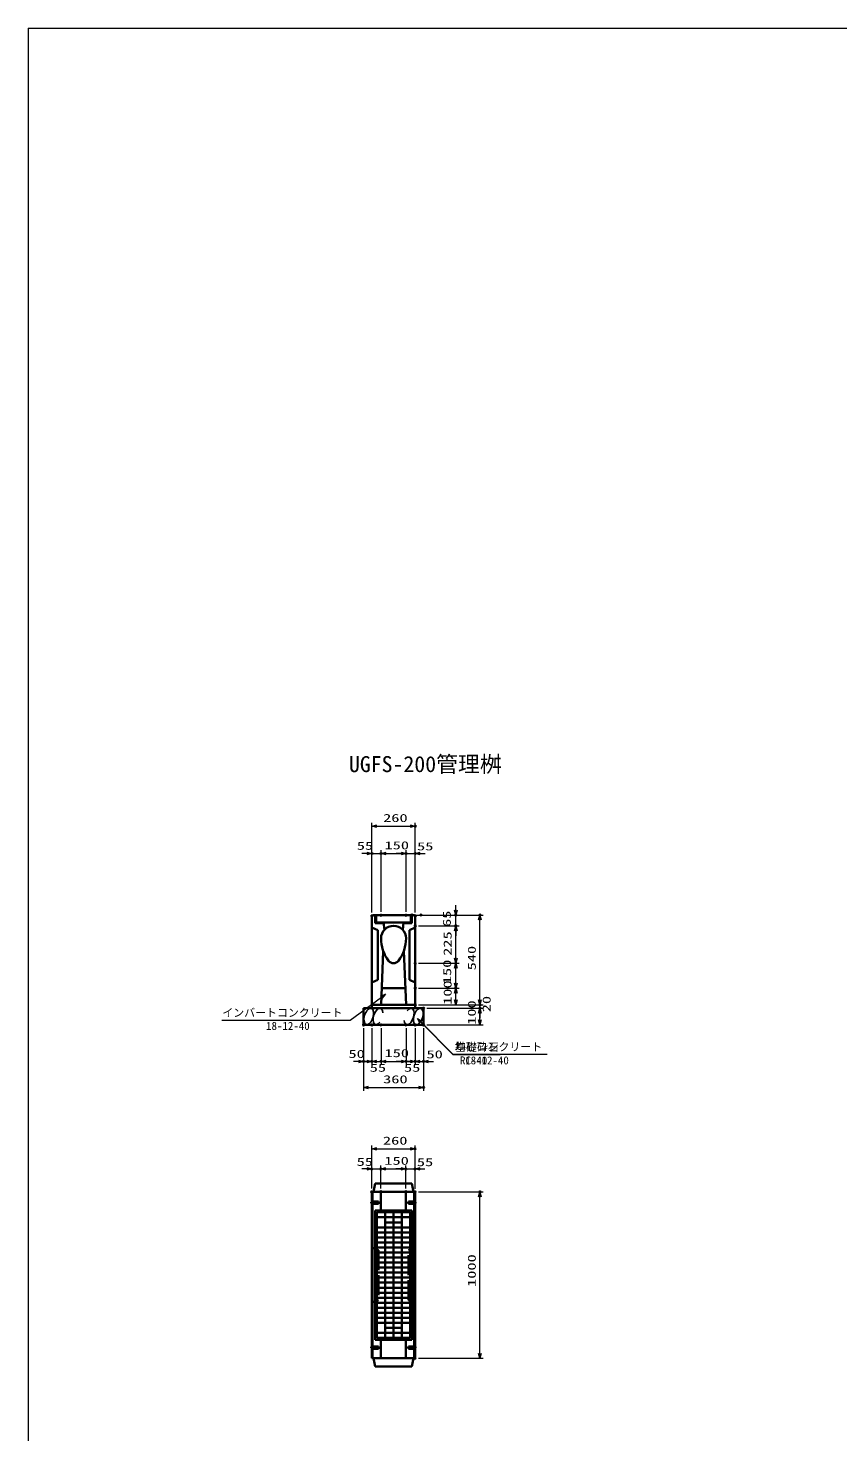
# Model space of a CAD drawing. Units: millimetres on the paper. Extents: x 15 to 1219, y 8 to 859.
# Drawn here: x 15 to 258.2, y 436.8 to 858.6 of the extents above; entities that cross this region are included whole.
import ezdxf
from ezdxf.enums import TextEntityAlignment as Align

# ---------------------------------------------------------------- set-up
doc = ezdxf.new("R2010")
doc.units = ezdxf.units.MM
doc.header["$PDMODE"] = 32
doc.header["$PDSIZE"] = 0.5
doc.linetypes.add('DASHED', pattern=[7.5, 6, -1.5])
doc.linetypes.add('USER1', pattern=[18.5, 12, -1.5, 3.5, -1.5])
for name, color, linetype, lineweight in [('D-BMK（構造物基準線）', 2, 'USER1', 18), ('D-STR-DIM（寸法）', 7, 'Continuous', 13), ('D-STR-HTXT(均しCON-旗)', 7, 'Continuous', 13), ('D-STR-HTXT(基礎砕石-旗)', 7, 'Continuous', 13), ('D-STR-HTXT（旗上げ）', 7, 'Continuous', 13), ('D-STR-STRF(グリ)', 7, 'Continuous', 25), ('D-STR（構造物）', 1, 'Continuous', 35)]:
    doc.layers.add(name, color=color, linetype=linetype, lineweight=lineweight)
doc.layers.add('D-STR-TXT(文字)', color=7, linetype='Continuous')
doc.layers.add('Defpoints_10', color=151, linetype='Continuous')
doc.styles.add('ＭＳ ゴシック', font='')
doc.styles.get('ＭＳ ゴシック').set_extended_font_data('MS Gothic')

# ---------------------------------------------------------------- blocks, each defined once
blk = doc.blocks.new('_Open30')
at = {"color": 7, "linetype": 'Continuous', "lineweight": 13}
for p, q in [((-1, 0.2679), (0, 0)), ((0, 0), (-1, -0.2679)), ((0, 0), (-1, 0))]:
    blk.add_line(p, q, dxfattribs=at)

msp = doc.modelspace()

# ---------------------------------------------------------------- linework, layer by layer
at = {"layer": 'D-BMK（構造物基準線）'}
for p, q in [((120.579, 505.672), (117.729, 505.672)), ((131.654, 505.672), (128.804, 505.672)), ((120.579, 462.172), (117.729, 462.172)), ((131.654, 462.172), (128.804, 462.172))]:
    msp.add_line(p, q, dxfattribs=at)
at = {"layer": 'D-STR-DIM（寸法）', "color": 2}
for q in [(15.033, 15.002), (1218.639, 858.616)]:
    msp.add_line((15.033, 858.616), q, dxfattribs=at)
at = {"layer": 'D-STR-DIM（寸法）'}
for p, q in [((118.242, 611.605), (118.242, 619.814)), ((119.742, 618.814), (129.742, 618.814)), ((131.242, 611.605), (131.242, 619.814)), ((116.742, 610.605), (115.242, 610.605)), ((118.242, 592.873), (118.242, 611.605)), ((118.242, 610.605), (120.992, 610.605)), ((120.992, 593.068), (120.992, 611.605)), ((120.992, 593.037), (120.992, 611.605)), ((122.492, 610.605), (123.992, 610.605)), ((122.492, 610.605), (126.992, 610.605)), ((126.992, 610.605), (125.492, 610.605)), ((128.492, 593.037), (128.492, 611.605)), ((128.492, 593.068), (128.492, 611.605)), ((128.492, 610.605), (131.242, 610.605)), ((131.242, 592.873), (131.242, 611.605)), ((132.742, 610.605), (134.242, 610.605)), ((143.434, 593.623), (143.434, 595.123)), ((131.242, 592.123), (144.434, 592.123)), ((133.992, 592.126), (151.695, 592.126)), ((143.434, 588.872), (143.434, 592.123)), ((150.695, 566.623), (150.695, 590.626)), ((132.242, 588.872), (144.434, 588.872)), ((132.242, 588.872), (144.434, 588.872)), ((143.434, 579.123), (143.434, 587.372)), ((143.434, 587.372), (143.434, 585.872)), ((132.242, 577.623), (144.434, 577.623)), ((132.242, 577.623), (144.434, 577.623)), ((143.434, 571.623), (143.434, 576.123)), ((132.242, 570.123), (144.434, 570.123)), ((132.242, 570.123), (144.434, 570.123)), ((143.434, 566.623), (143.434, 568.623)), ((150.695, 566.623), (150.695, 568.123)), ((132.242, 565.123), (151.695, 565.123)), ((132.242, 565.123), (151.695, 565.123)), ((132.242, 565.123), (144.434, 565.123)), ((134.742, 564.123), (151.695, 564.123)), ((134.742, 564.123), (151.695, 564.123)), ((150.695, 564.123), (150.695, 565.123)), ((150.695, 560.623), (150.695, 562.623)), ((150.695, 562.623), (150.695, 561.123)), ((115.742, 558.123), (115.742, 547.156)), ((118.242, 558.123), (118.242, 547.156)), ((118.242, 558.123), (118.242, 547.156)), ((120.992, 558.123), (120.992, 547.156)), ((120.992, 558.123), (120.992, 547.156)), ((128.492, 558.123), (128.492, 547.156)), ((128.492, 558.123), (128.492, 547.156)), ((131.242, 558.123), (131.242, 547.156)), ((131.242, 558.123), (131.242, 547.156)), ((133.742, 558.123), (133.742, 547.156)), ((134.742, 559.123), (151.695, 559.123)), ((114.242, 548.156), (112.742, 548.156)), ((116.742, 548.156), (115.242, 548.156)), ((115.742, 548.156), (118.242, 548.156)), ((115.742, 547.156), (115.742, 539.304)), ((118.242, 548.156), (120.992, 548.156)), ((119.742, 548.156), (121.242, 548.156)), ((122.492, 548.156), (123.992, 548.156)), ((122.492, 548.156), (126.992, 548.156)), ((126.992, 548.156), (125.492, 548.156)), ((129.742, 548.156), (128.242, 548.156)), ((128.492, 548.156), (131.242, 548.156)), ((131.242, 548.156), (133.742, 548.156)), ((132.742, 548.156), (134.242, 548.156)), ((133.742, 547.156), (133.742, 539.304)), ((135.242, 548.156), (136.742, 548.156)), ((117.242, 540.304), (132.242, 540.304)), ((118.191, 516.819), (118.191, 522.869)), ((119.691, 521.869), (129.691, 521.869)), ((131.191, 516.819), (131.191, 522.869)), ((116.691, 515.819), (115.191, 515.819)), ((118.191, 509.922), (118.191, 516.819)), ((118.191, 515.819), (120.941, 515.819)), ((120.941, 509.974), (120.941, 516.819)), ((120.941, 509.922), (120.941, 516.819)), ((122.441, 515.819), (123.941, 515.819)), ((122.441, 515.819), (126.941, 515.819)), ((126.941, 515.819), (125.441, 515.819)), ((128.441, 509.922), (128.441, 516.819)), ((128.441, 509.959), (128.441, 516.819)), ((128.441, 515.819), (131.191, 515.819)), ((131.191, 509.892), (131.191, 516.819)), ((132.691, 515.819), (134.191, 515.819)), ((132.191, 508.922), (151.695, 508.922)), ((150.695, 460.422), (150.695, 507.422)), ((132.191, 458.922), (151.695, 458.922))]:
    msp.add_line(p, q, dxfattribs=at)
at = {"layer": 'D-STR-HTXT(均しCON-旗)'}
msp.add_lwpolyline([(170.89, 550.175), (142.682, 550.175), (132.959, 559.992)], dxfattribs=at)
at = {"layer": 'D-STR-HTXT(基礎砕石-旗)'}
msp.add_lwpolyline([(156.786, 550.15), (142.682, 550.15), (132.959, 559.967)], dxfattribs=at)
at = {"layer": 'D-STR-HTXT（旗上げ）'}
msp.add_lwpolyline([(73.235, 560.536), (111.679, 560.536), (121.109, 567.445)], dxfattribs=at)
at = {"layer": 'D-STR-STRF(グリ)'}
for centre, major_axis in [((117.317, 561.646), (0.79, 2.421)), ((132.167, 561.599), (-0.79, -2.421))]:
    msp.add_ellipse(centre, major_axis=major_axis, ratio=0.5139, dxfattribs=at)
for centre, major_axis in [((120.058, 561.646), (0.79, 2.421)), ((129.426, 561.599), (-0.79, -2.421))]:
    msp.add_ellipse(centre, major_axis=major_axis, ratio=0.5139, start_param=5.3575563, end_param=10.3750652, dxfattribs=at)
at = {"layer": 'D-STR（構造物）'}
for p, q in [((118.242, 591.873), (118.492, 592.123)), ((118.242, 591.873), (118.242, 564.123)), ((130.992, 592.123), (118.492, 592.123)), ((119.242, 592.123), (119.242, 589.623)), ((119.242, 592.123), (119.242, 589.623)), ((119.542, 589.923), (119.542, 592.123)), ((129.942, 592.123), (129.942, 589.923)), ((130.242, 589.623), (130.242, 592.123)), ((131.242, 591.873), (130.992, 592.123)), ((131.242, 564.123), (131.242, 591.873)), ((119.992, 587.603), (118.242, 588.353)), ((119.242, 589.623), (121.742, 589.623)), ((129.942, 589.923), (119.542, 589.923)), ((119.992, 572.603), (119.992, 587.603)), ((121.742, 589.623), (121.742, 589.923)), ((121.984, 587.664), (121.767, 589.923)), ((127.717, 589.923), (127.5, 587.664)), ((129.942, 589.923), (127.717, 589.923)), ((127.742, 589.923), (127.742, 589.623)), ((127.742, 589.623), (130.242, 589.623)), ((129.492, 587.603), (131.242, 588.353)), ((129.492, 587.603), (129.492, 572.603)), ((121.672, 581.272), (120.992, 565.123)), ((128.492, 565.123), (127.812, 581.272)), ((119.992, 572.603), (118.242, 571.853)), ((121.203, 570.123), (128.282, 570.123)), ((129.492, 572.603), (131.242, 571.853)), ((115.742, 564.123), (133.742, 564.123)), ((115.742, 564.123), (115.742, 559.123)), ((118.242, 565.123), (131.242, 565.123)), ((133.742, 559.123), (133.742, 564.123)), ((115.742, 559.123), (133.742, 559.123)), ((119.191, 511.422), (118.691, 508.922)), ((130.191, 511.422), (119.191, 511.422)), ((130.691, 508.922), (130.191, 511.422)), ((118.191, 458.922), (118.191, 508.922)), ((118.191, 508.922), (131.191, 508.922)), ((118.441, 458.922), (118.441, 508.922)), ((130.941, 458.922), (130.941, 508.922)), ((131.191, 508.922), (131.191, 458.922)), ((119.191, 503.347), (119.191, 464.497)), ((130.191, 503.347), (119.191, 503.347)), ((119.691, 502.797), (129.691, 502.797)), ((119.691, 465.047), (119.691, 502.797)), ((122.191, 502.797), (122.191, 465.047)), ((124.691, 465.047), (124.691, 502.797)), ((127.191, 502.797), (127.191, 465.047)), ((129.691, 502.797), (129.691, 465.047)), ((130.191, 464.497), (130.191, 503.347)), ((119.691, 501.287), (129.691, 501.287)), ((129.691, 498.267), (119.691, 498.267)), ((122.191, 499.777), (127.191, 499.777)), ((119.691, 496.757), (129.691, 496.757)), ((129.691, 495.247), (119.691, 495.247)), ((119.691, 493.737), (129.691, 493.737)), ((129.691, 492.227), (119.691, 492.227)), ((129.691, 490.717), (119.691, 490.717)), ((119.691, 489.207), (129.691, 489.207)), ((129.691, 487.697), (119.691, 487.697)), ((119.691, 486.187), (129.691, 486.187)), ((129.691, 484.677), (119.691, 484.677)), ((119.691, 483.167), (129.691, 483.167)), ((129.691, 481.657), (119.691, 481.657)), ((119.691, 480.147), (129.691, 480.147)), ((129.691, 478.637), (119.691, 478.637)), ((119.691, 477.127), (129.691, 477.127)), ((119.691, 475.617), (129.691, 475.617)), ((129.691, 474.107), (119.691, 474.107)), ((119.691, 472.597), (129.691, 472.597)), ((129.691, 471.087), (119.691, 471.087)), ((119.691, 469.577), (129.691, 469.577)), ((119.191, 464.497), (130.191, 464.497)), ((129.691, 466.557), (119.691, 466.557)), ((129.691, 465.047), (119.691, 465.047)), ((122.191, 468.067), (127.191, 468.067)), ((131.191, 458.922), (118.191, 458.922)), ((118.691, 458.922), (119.191, 456.422)), ((119.191, 456.422), (130.191, 456.422)), ((130.191, 456.422), (130.691, 458.922))]:
    msp.add_line(p, q, dxfattribs=at)
at = {"layer": 'D-STR（構造物）', "linetype": 'DASHED'}
for p, q in [((120.941, 508.922), (120.941, 503.453)), ((128.441, 503.453), (128.441, 508.922)), ((118.191, 506.022), (120.191, 506.022)), ((120.191, 505.322), (118.191, 505.322)), ((120.191, 506.022), (120.191, 505.322)), ((129.191, 506.022), (131.191, 506.022)), ((129.191, 505.322), (129.191, 506.022)), ((131.191, 505.322), (129.191, 505.322)), ((120.191, 491.422), (118.191, 492.172)), ((120.191, 491.422), (120.191, 476.422)), ((129.191, 491.422), (131.191, 492.172)), ((129.191, 476.422), (129.191, 491.422)), ((120.191, 476.422), (118.191, 475.672)), ((129.191, 476.422), (131.191, 475.672)), ((120.941, 464.497), (120.941, 458.922)), ((128.441, 464.497), (128.441, 458.922)), ((118.191, 462.522), (120.191, 462.522)), ((120.191, 461.822), (118.191, 461.822)), ((120.191, 462.522), (120.191, 461.822)), ((131.191, 462.522), (129.191, 462.522)), ((129.191, 462.522), (129.191, 461.822)), ((129.191, 461.822), (131.191, 461.822))]:
    msp.add_line(p, q, dxfattribs=at)
at = {"layer": 'D-STR（構造物）'}
for centre, radius, start, end in [((124.742, 585.123), 3.75, 0, 180), ((132.242, 585.123), 11.25, 180, 216.86989), ((117.242, 585.123), 11.25, 323.13008, 359.99998), ((124.742, 579.498), 1.875, 216.86978, 323.12999)]:
    msp.add_arc(centre, radius, start, end, dxfattribs=at)
at = {"layer": 'Defpoints_10'}
for p in [(131.242, 618.814), (118.242, 610.605), (120.992, 610.605), (128.492, 610.605), (131.242, 610.605), (131.242, 610.605), (118.242, 591.873), (120.992, 592.068), (120.992, 592.037), (128.492, 592.068), (128.492, 592.037), (130.242, 592.123), (131.242, 591.873), (132.992, 592.126), (143.434, 592.123), (150.695, 592.126), (131.242, 588.872), (131.242, 588.872), (143.434, 588.872), (131.242, 577.623), (131.242, 577.623), (143.434, 577.623), (131.242, 570.123), (131.242, 570.123), (143.434, 570.123), (131.242, 565.123), (131.242, 565.123), (131.242, 565.123), (150.695, 565.123), (133.742, 564.123), (133.742, 564.123), (150.695, 564.123), (115.742, 559.123), (118.242, 559.123), (118.242, 559.123), (120.992, 559.123), (120.992, 559.123), (128.492, 559.123), (128.492, 559.123), (131.242, 559.123), (131.242, 559.123), (133.742, 559.123), (133.742, 559.123), (115.742, 548.156), (118.242, 548.156), (120.992, 548.156), (128.492, 548.156), (131.242, 548.156), (133.742, 548.156), (133.742, 548.156), (133.742, 540.304), (131.191, 521.869), (118.191, 515.819), (120.941, 515.819), (128.441, 515.819), (131.191, 515.819), (131.191, 515.819), (118.191, 508.922), (120.941, 508.974), (120.941, 508.922), (128.441, 508.959), (128.441, 508.922), (131.191, 508.922), (131.191, 508.892), (150.695, 508.922), (131.191, 458.922)]:
    msp.add_point(p, dxfattribs=at)

# ---------------------------------------------------------------- block references
at = {"layer": 'D-STR-DIM（寸法）', "xscale": 1.5, "yscale": 1.5}
for p, rotation in [((118.242, 618.814), 180), ((120.992, 610.605), 180), ((120.992, 610.605), 180), ((131.242, 610.605), 180), ((143.434, 592.123), 270), ((150.695, 592.126), 90), ((143.434, 588.872), 90), ((143.434, 588.872), 90), ((143.434, 577.623), 270), ((143.434, 577.623), 90), ((143.434, 570.123), 270), ((143.434, 570.123), 90), ((143.434, 565.123), 270), ((150.695, 565.123), 270), ((150.695, 565.123), 270), ((150.695, 564.123), 90), ((150.695, 564.123), 90), ((150.695, 559.123), 270), ((118.242, 548.156), 180), ((120.992, 548.156), 180), ((120.992, 548.156), 180), ((131.242, 548.156), 180), ((133.742, 548.156), 180), ((115.742, 540.304), 180), ((118.191, 521.869), 180), ((120.941, 515.819), 180), ((120.941, 515.819), 180), ((131.191, 515.819), 180), ((150.695, 508.922), 90), ((150.695, 458.922), 270)]:
    msp.add_blockref('_Open30', p, dxfattribs=dict(at, rotation=rotation))
for p in [(131.242, 618.814), (118.242, 610.605), (128.492, 610.605), (128.492, 610.605), (115.742, 548.156), (118.242, 548.156), (128.492, 548.156), (128.492, 548.156), (131.242, 548.156), (133.742, 540.304), (131.191, 521.869), (118.191, 515.819), (128.441, 515.819), (128.441, 515.819)]:
    msp.add_blockref('_Open30', p, dxfattribs=at)
at = {"layer": 'D-STR-HTXT(均しCON-旗)', "xscale": 1.5, "yscale": 1.5, "rotation": 134.72505}
msp.add_blockref('_Open30', (131.904, 561.058), dxfattribs=at)
at = {"layer": 'D-STR-HTXT(基礎砕石-旗)', "xscale": 1.5, "yscale": 1.5, "rotation": 134.72505}
msp.add_blockref('_Open30', (131.904, 561.032), dxfattribs=at)
at = {"layer": 'D-STR-HTXT（旗上げ）', "xscale": 1.5, "yscale": 1.5, "rotation": 36.22839}
msp.add_blockref('_Open30', (122.319, 568.332), dxfattribs=at)

# ---------------------------------------------------------------- texts
at = {"layer": 'D-STR-DIM（寸法）', "style": 'ＭＳ ゴシック', "width": 1.5}
for s, p in [('260', (121.617, 619.351)), ('55', (113.723, 610.999)), ('150', (122.034, 611.143)), ('55', (131.807, 610.829)), ('50', (111.216, 548.462)), ('150', (122.034, 548.693)), ('50', (134.635, 548.343)), ('55', (117.597, 544.307)), ('55', (127.893, 544.307)), ('360', (121.617, 540.842)), ('260', (121.566, 522.406)), ('55', (113.672, 516.037)), ('150', (121.983, 516.356)), ('55', (131.756, 515.943))]:
    msp.add_text(s, height=2.405, dxfattribs=at).set_placement(p, align=Align.BOTTOM_LEFT)
for s, p in [('65', (142.668, 588.532)), ('225', (142.897, 579.868)), ('540', (150.157, 575.499)), ('150', (142.767, 571.347)), ('100', (142.897, 565.123)), ('100', (150.157, 559.123)), ('20', (154.609, 562.904)), ('1000', (150.157, 480.38))]:
    msp.add_text(s, height=2.405, rotation=90, dxfattribs=at).set_placement(p, align=Align.BOTTOM_LEFT)
at = {"layer": 'D-STR-HTXT(均しCON-旗)', "style": 'ＭＳ ゴシック'}
for s, p in [('均しコンクリート', (143.129, 550.586)), ('18-12-40', (146.263, 546.525))]:
    msp.add_text(s, height=2.405, dxfattribs=at).set_placement(p, align=Align.BOTTOM_LEFT)
at = {"layer": 'D-STR-HTXT(基礎砕石-旗)', "style": 'ＭＳ ゴシック'}
for s, p in [('基礎砕石', (143.218, 550.484)), ('RC-40', (144.706, 546.499))]:
    msp.add_text(s, height=2.405, dxfattribs=at).set_placement(p, align=Align.BOTTOM_LEFT)
at = {"layer": 'D-STR-HTXT（旗上げ）', "style": 'ＭＳ ゴシック'}
for s, p in [('インバートコンクリート', (73.343, 560.833)), ('18-12-40', (86.485, 556.886))]:
    msp.add_text(s, height=2.405, dxfattribs=at).set_placement(p, align=Align.BOTTOM_LEFT)
at = {"layer": 'D-STR-TXT(文字)', "style": 'ＭＳ ゴシック'}
msp.add_text('UGFS-200管理桝', height=4.811, dxfattribs=at).set_placement((111.348, 633.616), align=Align.BOTTOM_LEFT)

doc.saveas('drawing.dxf')
